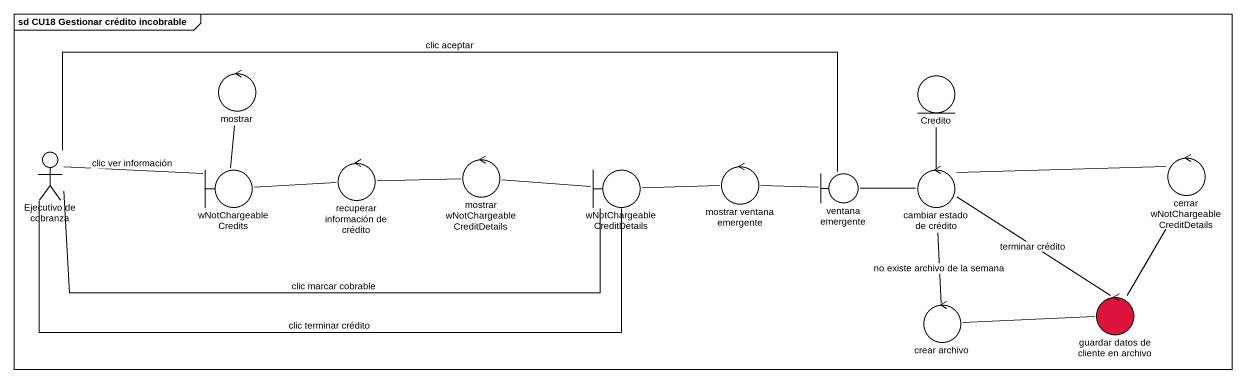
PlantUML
@startuml
mainframe sd CU18 Gestionar crédito incobrable
control mostrar
entity Credito
actor "Ejecutivo de cobranza" as Ejecutivo_de_cobranza
boundary wNotChargeableCredits
control "recuperar información de crédito" as recuperar_información_de
control "mostrar wNotChargeableCreditDetails" as mostrar_wNotChargeableCredit
boundary wNotChargeableCreditDetails
control "mostrar ventana emergente" as mostrar_ventana_emergente
boundary "ventana emergente" as ventana_emergente
control "cambiar estado de crédito" as cambiar_estado_de_crédito
control "cerrar wNotChargeableCreditDetails" as cerrar_wNotChargeableCreditD
control "guardar datos de cliente en archivo" as guardar_datos_de_cliente_en #DC143C
control "crear archivo" as crear_archivo
mostrar -- wNotChargeableCredits
Credito -- cambiar_estado_de_crédito
Ejecutivo_de_cobranza -right- wNotChargeableCredits : clic ver información
Ejecutivo_de_cobranza -right- wNotChargeableCreditDetails : clic marcar cobrable
Ejecutivo_de_cobranza -right- wNotChargeableCreditDetails : clic terminar crédito
Ejecutivo_de_cobranza -right- ventana_emergente : clic aceptar
wNotChargeableCredits -right- recuperar_información_de
recuperar_información_de -right- mostrar_wNotChargeableCredit
mostrar_wNotChargeableCredit -right- wNotChargeableCreditDetails
wNotChargeableCreditDetails -right- mostrar_ventana_emergente
mostrar_ventana_emergente -right- ventana_emergente
ventana_emergente -right- cambiar_estado_de_crédito
cambiar_estado_de_crédito -right- cerrar_wNotChargeableCreditD
cambiar_estado_de_crédito -- guardar_datos_de_cliente_en : terminar crédito
cambiar_estado_de_crédito -- crear_archivo : no existe archivo de la semana
guardar_datos_de_cliente_en -up- cerrar_wNotChargeableCreditD
crear_archivo -right- guardar_datos_de_cliente_en
@enduml
